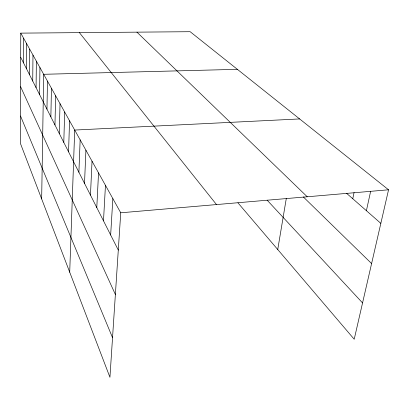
<?xml version="1.0" encoding="UTF-8"?>
<svg xmlns="http://www.w3.org/2000/svg" width="409" height="409" viewBox="0 0 409 409"><rect width="100%" height="100%" fill="white"/><g stroke="black" fill="none" stroke-linecap="round" stroke-linejoin="round"><path stroke-width="0.61" d="M20.767 33.129L20.45 143.503L109.934 377.297L120.742 212.798L20.767 33.129L190.149 31.703L388.55 189.791L354.209 339.245L237.951 202.854M23.517 62.868L23.63 38.272M26.457 68.671L26.611 43.635M29.525 74.724L29.724 49.228M32.725 81.048L32.981 55.077M36.069 87.654L36.381 61.186M39.566 94.566L39.944 67.587M41.662 198.927L43.676 74.295L237.378 69.336M46.958 109.167L47.475 81.125M50.864 116.882L51.457 88.283M54.959 124.975L55.639 95.798M59.264 133.477L60.036 103.702M63.794 142.424L64.668 112.025M68.559 151.841L69.55 120.798M69.709 272.205L74.704 130.057L299.633 118.937M78.896 172.266L80.149 139.847M84.515 183.36L85.916 150.215M90.466 195.119L92.035 161.207M96.785 207.593L98.538 172.895M103.497 220.86L105.461 185.338M110.655 234.996L112.848 198.61M277.737 249.526L286.3 198.442M352.773 198.748L354.066 192.573M366.398 210.691L370.6 191.494M120.742 212.798L388.55 189.791M346.576 193.314L380.835 223.355M136.928 32.153L307.246 196.775M303.366 196.969L371.597 263.56M267.159 200.2L362.558 302.916M79.402 32.638L216.494 204.572M20.701 57.296L118.293 250.083M20.614 86.713L115.374 294.485M20.532 116.008L112.536 337.67"/></g></svg>
